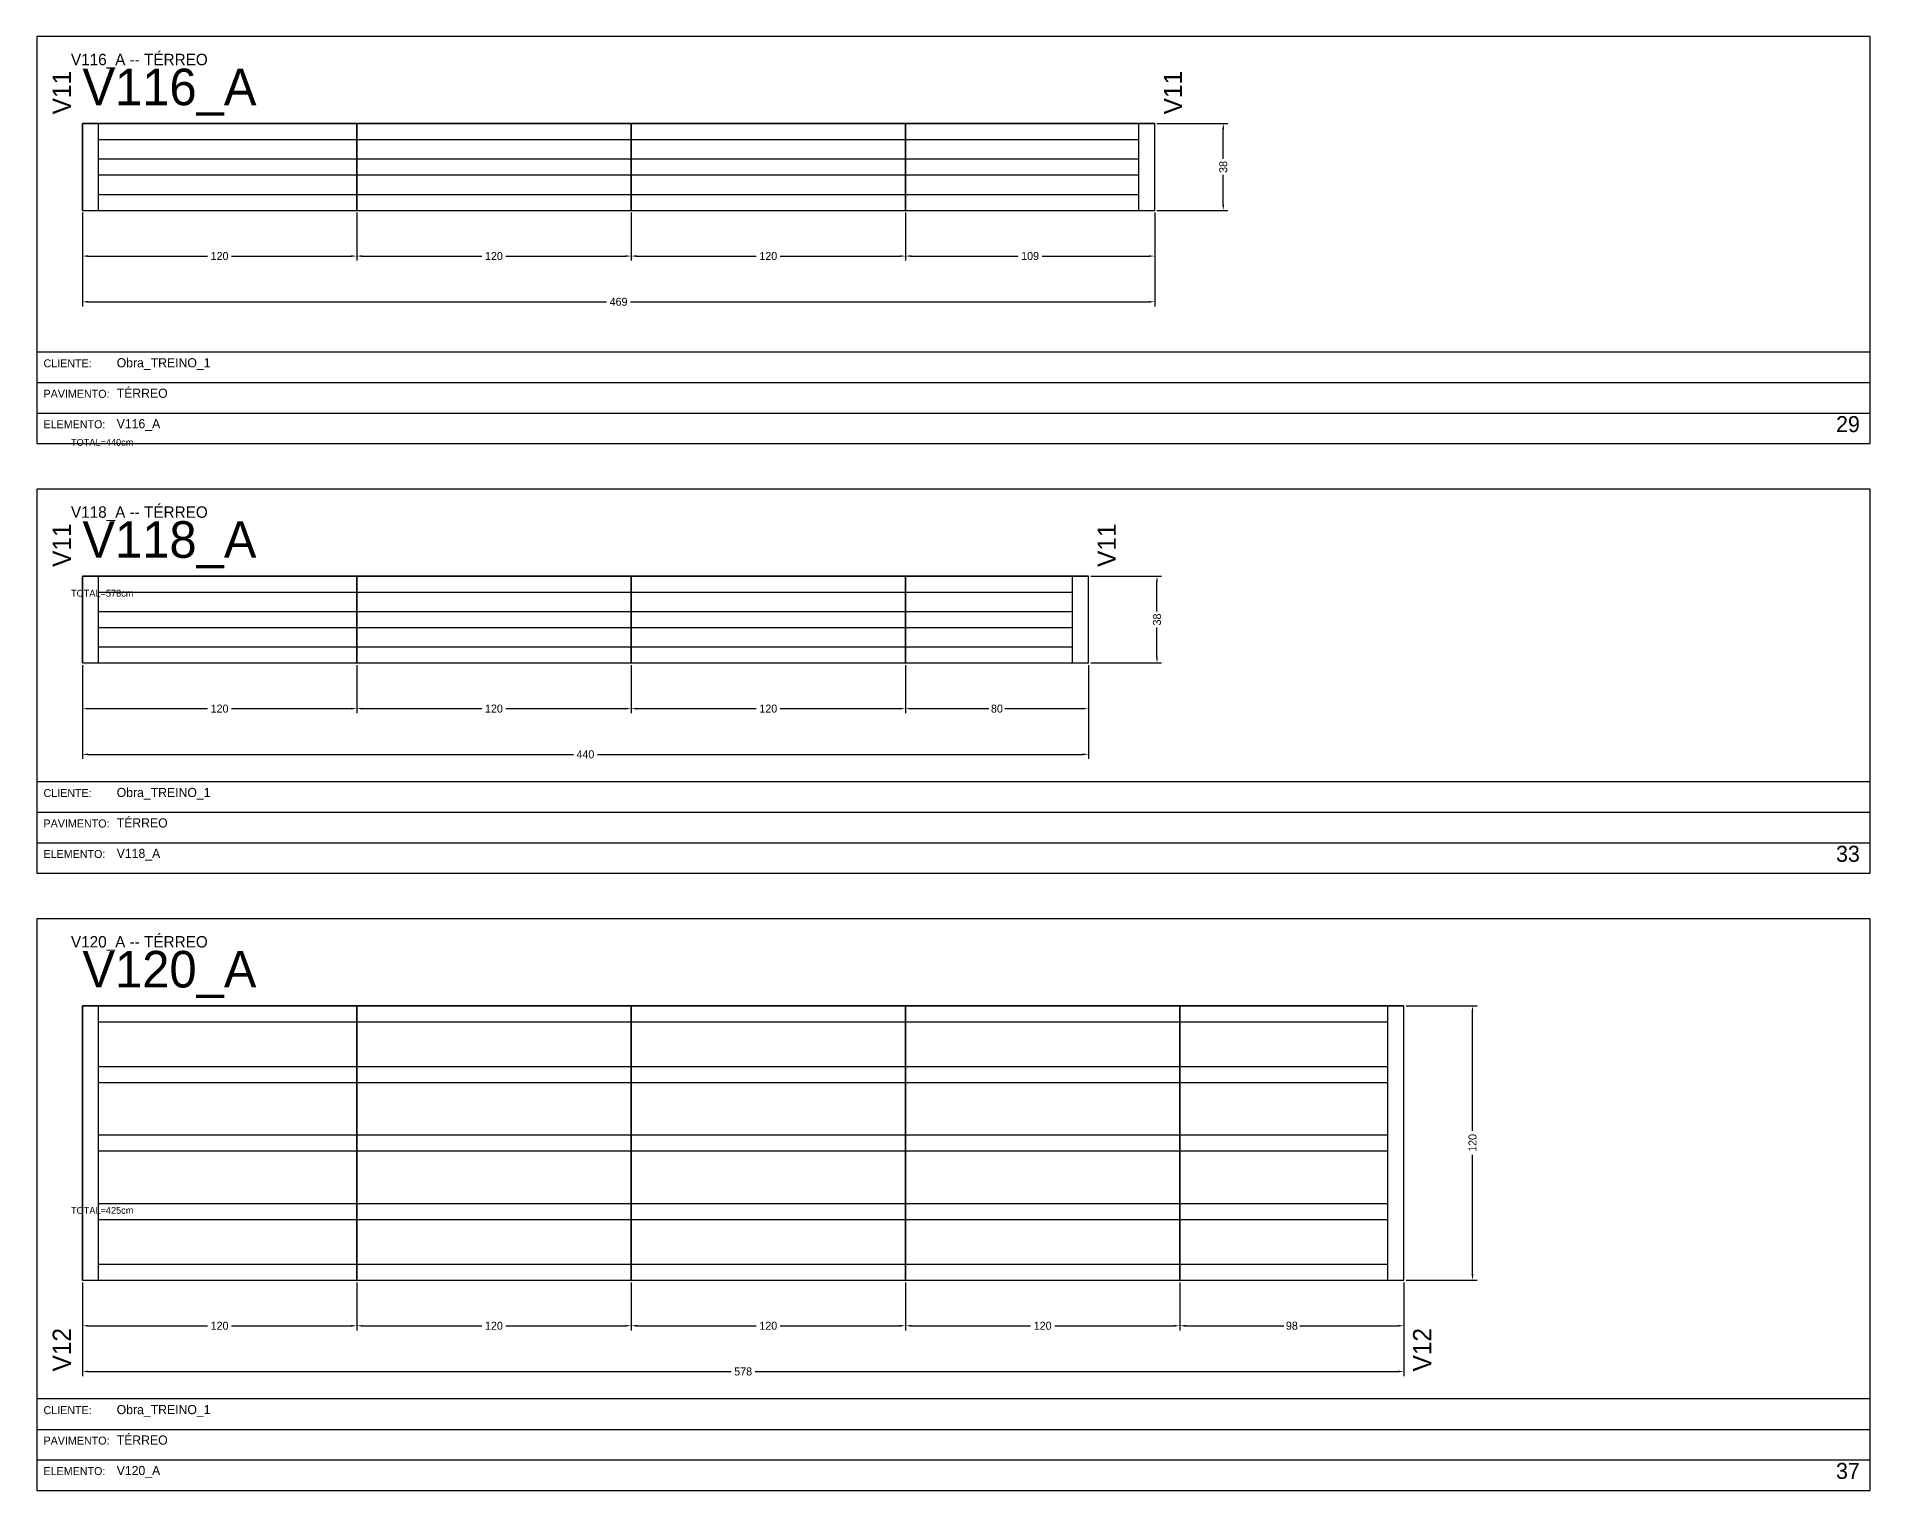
# Model space of a CAD drawing. Header units: metres. Extents: x 0 to 3268, y -4496 to 124.
# Drawn here: x 0 to 802, y -2882 to -2246 of the extents above; entities that cross this region are included whole.
import ezdxf

# ---------------------------------------------------------------- set-up
doc = ezdxf.new("R2010")
doc.units = ezdxf.units.M
for name, color, linetype in [('5', 5, 'Continuous'), ('BORDA_CELULA', 9, 'Continuous'), ('CARIMBO', 9, 'Continuous'), ('COTA', 241, 'Continuous'), ('NOMENCLATURA', 7, 'Continuous'), ('Painéis', 200, 'Continuous'), ('SARR_2.2x7', 40, 'Continuous')]:
    doc.layers.add(name, color=color, linetype=linetype)
doc.dimstyles.new('COTA', dxfattribs={"dimtxt": 3.5, "dimasz": 2.5, "dimexe": 2, "dimexo": 1, "dimgap": 0.9, "dimtad": 1, "dimdec": 0, "dimrnd": 1, "dimcen": 2.5, "dimclrd": 4, "dimclre": 4, "dimclrt": 4, "dimazin": 3, "dimtfac": 1, "dimtmove": 0, "dimatfit": 3})

# ---------------------------------------------------------------- blocks, each defined once
blk = doc.blocks.new('_CLOSEDFILLED')
at = {"color": 0, "linetype": 'BYBLOCK'}
blk.add_solid([(-1, 0.16), (0, 0), (-1, -0.16)], dxfattribs=at)
blk = doc.blocks.new('*D261')
at = {"color": 4}
for p, q in [((20, -2323), (20, -2344)), ((140, -2323), (140, -2344)), ((22.5, -2342), (74.75, -2342)), ((85.25, -2342), (137.5, -2342))]:
    blk.add_line(p, q, dxfattribs=at)
at = {"layer": 'Defpoints'}
for p in [(20, -2322), (140, -2322), (20, -2342)]:
    blk.add_point(p, dxfattribs=at)
at = {"layer": 'COTA', "color": 4, "xscale": 2.5, "yscale": 2.5, "rotation": 180}
blk.add_blockref('_CLOSEDFILLED', (20, -2342), dxfattribs=at)
at = {"layer": 'COTA', "color": 4, "xscale": 2.5, "yscale": 2.5}
blk.add_blockref('_CLOSEDFILLED', (140, -2342), dxfattribs=at)
at = {"layer": 'COTA', "color": 4, "insert": (80, -2342), "char_height": 3.5, "attachment_point": 5}
blk.add_mtext('120', dxfattribs=at)
blk = doc.blocks.new('*D262')
at = {"color": 4}
for p, q in [((140, -2323), (140, -2344)), ((260, -2323), (260, -2344)), ((142.5, -2342), (194.75, -2342)), ((205.25, -2342), (257.5, -2342))]:
    blk.add_line(p, q, dxfattribs=at)
at = {"layer": 'Defpoints'}
for p in [(140, -2322), (260, -2322), (140, -2342)]:
    blk.add_point(p, dxfattribs=at)
at = {"layer": 'COTA', "color": 4, "xscale": 2.5, "yscale": 2.5, "rotation": 180}
blk.add_blockref('_CLOSEDFILLED', (140, -2342), dxfattribs=at)
at = {"layer": 'COTA', "color": 4, "xscale": 2.5, "yscale": 2.5}
blk.add_blockref('_CLOSEDFILLED', (260, -2342), dxfattribs=at)
at = {"layer": 'COTA', "color": 4, "insert": (200, -2342), "char_height": 3.5, "attachment_point": 5}
blk.add_mtext('120', dxfattribs=at)
blk = doc.blocks.new('*D263')
at = {"color": 4}
for p, q in [((260, -2323), (260, -2344)), ((380, -2323), (380, -2344)), ((262.5, -2342), (314.75, -2342)), ((325.25, -2342), (377.5, -2342))]:
    blk.add_line(p, q, dxfattribs=at)
at = {"layer": 'Defpoints'}
for p in [(260, -2322), (380, -2322), (260, -2342)]:
    blk.add_point(p, dxfattribs=at)
at = {"layer": 'COTA', "color": 4, "xscale": 2.5, "yscale": 2.5, "rotation": 180}
blk.add_blockref('_CLOSEDFILLED', (260, -2342), dxfattribs=at)
at = {"layer": 'COTA', "color": 4, "xscale": 2.5, "yscale": 2.5}
blk.add_blockref('_CLOSEDFILLED', (380, -2342), dxfattribs=at)
at = {"layer": 'COTA', "color": 4, "insert": (320, -2342), "char_height": 3.5, "attachment_point": 5}
blk.add_mtext('120', dxfattribs=at)
blk = doc.blocks.new('*D264')
at = {"color": 4}
for p, q in [((380, -2323), (380, -2344)), ((489, -2323), (489, -2344)), ((382.5, -2342), (429.25, -2342)), ((439.75, -2342), (486.5, -2342))]:
    blk.add_line(p, q, dxfattribs=at)
at = {"layer": 'Defpoints'}
for p in [(380, -2322), (489, -2322), (380, -2342)]:
    blk.add_point(p, dxfattribs=at)
at = {"layer": 'COTA', "color": 4, "xscale": 2.5, "yscale": 2.5, "rotation": 180}
blk.add_blockref('_CLOSEDFILLED', (380, -2342), dxfattribs=at)
at = {"layer": 'COTA', "color": 4, "xscale": 2.5, "yscale": 2.5}
blk.add_blockref('_CLOSEDFILLED', (489, -2342), dxfattribs=at)
at = {"layer": 'COTA', "color": 4, "insert": (434.5, -2342), "char_height": 3.5, "attachment_point": 5}
blk.add_mtext('109', dxfattribs=at)
blk = doc.blocks.new('*D265')
at = {"color": 4}
for p, q in [((20, -2323), (20, -2364)), ((489, -2323), (489, -2364)), ((22.5, -2362), (249.25, -2362)), ((259.75, -2362), (486.5, -2362))]:
    blk.add_line(p, q, dxfattribs=at)
at = {"layer": 'Defpoints'}
for p in [(20, -2322), (489, -2322), (20, -2362)]:
    blk.add_point(p, dxfattribs=at)
at = {"layer": 'COTA', "color": 4, "xscale": 2.5, "yscale": 2.5, "rotation": 180}
blk.add_blockref('_CLOSEDFILLED', (20, -2362), dxfattribs=at)
at = {"layer": 'COTA', "color": 4, "xscale": 2.5, "yscale": 2.5}
blk.add_blockref('_CLOSEDFILLED', (489, -2362), dxfattribs=at)
at = {"layer": 'COTA', "color": 4, "insert": (254.5, -2362), "char_height": 3.5, "attachment_point": 5}
blk.add_mtext('469', dxfattribs=at)
blk = doc.blocks.new('*D266')
at = {"color": 4}
for p, q in [((490, -2284), (521, -2284)), ((519, -2299.5), (519, -2286.5)), ((519, -2319.5), (519, -2306.5)), ((490, -2322), (521, -2322))]:
    blk.add_line(p, q, dxfattribs=at)
at = {"layer": 'Defpoints'}
for p in [(489, -2284), (489, -2322), (519, -2322)]:
    blk.add_point(p, dxfattribs=at)
at = {"layer": 'COTA', "color": 4, "xscale": 2.5, "yscale": 2.5}
for p, rotation in [((519, -2284), 90), ((519, -2322), 270)]:
    blk.add_blockref('_CLOSEDFILLED', p, dxfattribs=dict(at, rotation=rotation))
at = {"layer": 'COTA', "color": 4, "insert": (519, -2303), "char_height": 3.5, "attachment_point": 5, "rotation": 90}
blk.add_mtext('38', dxfattribs=at)
blk = doc.blocks.new('*D267')
at = {"color": 4}
for p, q in [((490, -2284), (521, -2284)), ((519, -2299.5), (519, -2286.5)), ((519, -2319.5), (519, -2306.5)), ((490, -2322), (521, -2322))]:
    blk.add_line(p, q, dxfattribs=at)
at = {"layer": 'Defpoints'}
for p in [(489, -2284), (489, -2322), (519, -2322)]:
    blk.add_point(p, dxfattribs=at)
at = {"layer": 'COTA', "color": 4, "xscale": 2.5, "yscale": 2.5}
for p, rotation in [((519, -2284), 90), ((519, -2322), 270)]:
    blk.add_blockref('_CLOSEDFILLED', p, dxfattribs=dict(at, rotation=rotation))
at = {"layer": 'COTA', "color": 4, "insert": (519, -2303), "char_height": 3.5, "attachment_point": 5, "rotation": 90}
blk.add_mtext('38', dxfattribs=at)
blk = doc.blocks.new('*D268')
at = {"color": 4}
for p, q in [((490, -2284), (521, -2284)), ((519, -2299.5), (519, -2286.5)), ((519, -2319.5), (519, -2306.5)), ((490, -2322), (521, -2322))]:
    blk.add_line(p, q, dxfattribs=at)
at = {"layer": 'Defpoints'}
for p in [(489, -2284), (489, -2322), (519, -2322)]:
    blk.add_point(p, dxfattribs=at)
at = {"layer": 'COTA', "color": 4, "xscale": 2.5, "yscale": 2.5}
for p, rotation in [((519, -2284), 90), ((519, -2322), 270)]:
    blk.add_blockref('_CLOSEDFILLED', p, dxfattribs=dict(at, rotation=rotation))
at = {"layer": 'COTA', "color": 4, "insert": (519, -2303), "char_height": 3.5, "attachment_point": 5, "rotation": 90}
blk.add_mtext('38', dxfattribs=at)
blk = doc.blocks.new('*D269')
at = {"color": 4}
for p, q in [((490, -2284), (521, -2284)), ((519, -2299.5), (519, -2286.5)), ((519, -2319.5), (519, -2306.5)), ((490, -2322), (521, -2322))]:
    blk.add_line(p, q, dxfattribs=at)
at = {"layer": 'Defpoints'}
for p in [(489, -2284), (489, -2322), (519, -2322)]:
    blk.add_point(p, dxfattribs=at)
at = {"layer": 'COTA', "color": 4, "xscale": 2.5, "yscale": 2.5}
for p, rotation in [((519, -2284), 90), ((519, -2322), 270)]:
    blk.add_blockref('_CLOSEDFILLED', p, dxfattribs=dict(at, rotation=rotation))
at = {"layer": 'COTA', "color": 4, "insert": (519, -2303), "char_height": 3.5, "attachment_point": 5, "rotation": 90}
blk.add_mtext('38', dxfattribs=at)
blk = doc.blocks.new('*D297')
at = {"color": 4}
for p, q in [((20, -2521), (20, -2542)), ((140, -2521), (140, -2542)), ((22.5, -2540), (74.75, -2540)), ((85.25, -2540), (137.5, -2540))]:
    blk.add_line(p, q, dxfattribs=at)
at = {"layer": 'Defpoints'}
for p in [(20, -2520), (140, -2520), (20, -2540)]:
    blk.add_point(p, dxfattribs=at)
at = {"layer": 'COTA', "color": 4, "xscale": 2.5, "yscale": 2.5, "rotation": 180}
blk.add_blockref('_CLOSEDFILLED', (20, -2540), dxfattribs=at)
at = {"layer": 'COTA', "color": 4, "xscale": 2.5, "yscale": 2.5}
blk.add_blockref('_CLOSEDFILLED', (140, -2540), dxfattribs=at)
at = {"layer": 'COTA', "color": 4, "insert": (80, -2540), "char_height": 3.5, "attachment_point": 5}
blk.add_mtext('120', dxfattribs=at)
blk = doc.blocks.new('*D298')
at = {"color": 4}
for p, q in [((140, -2521), (140, -2542)), ((260, -2521), (260, -2542)), ((142.5, -2540), (194.75, -2540)), ((205.25, -2540), (257.5, -2540))]:
    blk.add_line(p, q, dxfattribs=at)
at = {"layer": 'Defpoints'}
for p in [(140, -2520), (260, -2520), (140, -2540)]:
    blk.add_point(p, dxfattribs=at)
at = {"layer": 'COTA', "color": 4, "xscale": 2.5, "yscale": 2.5, "rotation": 180}
blk.add_blockref('_CLOSEDFILLED', (140, -2540), dxfattribs=at)
at = {"layer": 'COTA', "color": 4, "xscale": 2.5, "yscale": 2.5}
blk.add_blockref('_CLOSEDFILLED', (260, -2540), dxfattribs=at)
at = {"layer": 'COTA', "color": 4, "insert": (200, -2540), "char_height": 3.5, "attachment_point": 5}
blk.add_mtext('120', dxfattribs=at)
blk = doc.blocks.new('*D299')
at = {"color": 4}
for p, q in [((260, -2521), (260, -2542)), ((380, -2521), (380, -2542)), ((262.5, -2540), (314.75, -2540)), ((325.25, -2540), (377.5, -2540))]:
    blk.add_line(p, q, dxfattribs=at)
at = {"layer": 'Defpoints'}
for p in [(260, -2520), (380, -2520), (260, -2540)]:
    blk.add_point(p, dxfattribs=at)
at = {"layer": 'COTA', "color": 4, "xscale": 2.5, "yscale": 2.5, "rotation": 180}
blk.add_blockref('_CLOSEDFILLED', (260, -2540), dxfattribs=at)
at = {"layer": 'COTA', "color": 4, "xscale": 2.5, "yscale": 2.5}
blk.add_blockref('_CLOSEDFILLED', (380, -2540), dxfattribs=at)
at = {"layer": 'COTA', "color": 4, "insert": (320, -2540), "char_height": 3.5, "attachment_point": 5}
blk.add_mtext('120', dxfattribs=at)
blk = doc.blocks.new('*D300')
at = {"color": 4}
for p, q in [((380, -2521), (380, -2542)), ((460, -2521), (460, -2542)), ((382.5, -2540), (416.5, -2540)), ((423.5, -2540), (457.5, -2540))]:
    blk.add_line(p, q, dxfattribs=at)
at = {"layer": 'Defpoints'}
for p in [(380, -2520), (460, -2520), (380, -2540)]:
    blk.add_point(p, dxfattribs=at)
at = {"layer": 'COTA', "color": 4, "xscale": 2.5, "yscale": 2.5, "rotation": 180}
blk.add_blockref('_CLOSEDFILLED', (380, -2540), dxfattribs=at)
at = {"layer": 'COTA', "color": 4, "xscale": 2.5, "yscale": 2.5}
blk.add_blockref('_CLOSEDFILLED', (460, -2540), dxfattribs=at)
at = {"layer": 'COTA', "color": 4, "insert": (420, -2540), "char_height": 3.5, "attachment_point": 5}
blk.add_mtext('80', dxfattribs=at)
blk = doc.blocks.new('*D301')
at = {"color": 4}
for p, q in [((20, -2521), (20, -2562)), ((460, -2521), (460, -2562)), ((22.5, -2560), (234.75, -2560)), ((245.25, -2560), (457.5, -2560))]:
    blk.add_line(p, q, dxfattribs=at)
at = {"layer": 'Defpoints'}
for p in [(20, -2520), (460, -2520), (20, -2560)]:
    blk.add_point(p, dxfattribs=at)
at = {"layer": 'COTA', "color": 4, "xscale": 2.5, "yscale": 2.5, "rotation": 180}
blk.add_blockref('_CLOSEDFILLED', (20, -2560), dxfattribs=at)
at = {"layer": 'COTA', "color": 4, "xscale": 2.5, "yscale": 2.5}
blk.add_blockref('_CLOSEDFILLED', (460, -2560), dxfattribs=at)
at = {"layer": 'COTA', "color": 4, "insert": (240, -2560), "char_height": 3.5, "attachment_point": 5}
blk.add_mtext('440', dxfattribs=at)
blk = doc.blocks.new('*D302')
at = {"color": 4}
for p, q in [((461, -2482), (492, -2482)), ((490, -2497.5), (490, -2484.5)), ((490, -2517.5), (490, -2504.5)), ((461, -2520), (492, -2520))]:
    blk.add_line(p, q, dxfattribs=at)
at = {"layer": 'Defpoints'}
for p in [(460, -2482), (460, -2520), (490, -2520)]:
    blk.add_point(p, dxfattribs=at)
at = {"layer": 'COTA', "color": 4, "xscale": 2.5, "yscale": 2.5}
for p, rotation in [((490, -2482), 90), ((490, -2520), 270)]:
    blk.add_blockref('_CLOSEDFILLED', p, dxfattribs=dict(at, rotation=rotation))
at = {"layer": 'COTA', "color": 4, "insert": (490, -2501), "char_height": 3.5, "attachment_point": 5, "rotation": 90}
blk.add_mtext('38', dxfattribs=at)
blk = doc.blocks.new('*D303')
at = {"color": 4}
for p, q in [((461, -2482), (492, -2482)), ((490, -2497.5), (490, -2484.5)), ((490, -2517.5), (490, -2504.5)), ((461, -2520), (492, -2520))]:
    blk.add_line(p, q, dxfattribs=at)
at = {"layer": 'Defpoints'}
for p in [(460, -2482), (460, -2520), (490, -2520)]:
    blk.add_point(p, dxfattribs=at)
at = {"layer": 'COTA', "color": 4, "xscale": 2.5, "yscale": 2.5}
for p, rotation in [((490, -2482), 90), ((490, -2520), 270)]:
    blk.add_blockref('_CLOSEDFILLED', p, dxfattribs=dict(at, rotation=rotation))
at = {"layer": 'COTA', "color": 4, "insert": (490, -2501), "char_height": 3.5, "attachment_point": 5, "rotation": 90}
blk.add_mtext('38', dxfattribs=at)
blk = doc.blocks.new('*D304')
at = {"color": 4}
for p, q in [((461, -2482), (492, -2482)), ((490, -2497.5), (490, -2484.5)), ((490, -2517.5), (490, -2504.5)), ((461, -2520), (492, -2520))]:
    blk.add_line(p, q, dxfattribs=at)
at = {"layer": 'Defpoints'}
for p in [(460, -2482), (460, -2520), (490, -2520)]:
    blk.add_point(p, dxfattribs=at)
at = {"layer": 'COTA', "color": 4, "xscale": 2.5, "yscale": 2.5}
for p, rotation in [((490, -2482), 90), ((490, -2520), 270)]:
    blk.add_blockref('_CLOSEDFILLED', p, dxfattribs=dict(at, rotation=rotation))
at = {"layer": 'COTA', "color": 4, "insert": (490, -2501), "char_height": 3.5, "attachment_point": 5, "rotation": 90}
blk.add_mtext('38', dxfattribs=at)
blk = doc.blocks.new('*D305')
at = {"color": 4}
for p, q in [((461, -2482), (492, -2482)), ((490, -2497.5), (490, -2484.5)), ((490, -2517.5), (490, -2504.5)), ((461, -2520), (492, -2520))]:
    blk.add_line(p, q, dxfattribs=at)
at = {"layer": 'Defpoints'}
for p in [(460, -2482), (460, -2520), (490, -2520)]:
    blk.add_point(p, dxfattribs=at)
at = {"layer": 'COTA', "color": 4, "xscale": 2.5, "yscale": 2.5}
for p, rotation in [((490, -2482), 90), ((490, -2520), 270)]:
    blk.add_blockref('_CLOSEDFILLED', p, dxfattribs=dict(at, rotation=rotation))
at = {"layer": 'COTA', "color": 4, "insert": (490, -2501), "char_height": 3.5, "attachment_point": 5, "rotation": 90}
blk.add_mtext('38', dxfattribs=at)
blk = doc.blocks.new('*D333')
at = {"color": 4}
for p, q in [((20, -2791), (20, -2812)), ((140, -2791), (140, -2812)), ((22.5, -2810), (74.75, -2810)), ((85.25, -2810), (137.5, -2810))]:
    blk.add_line(p, q, dxfattribs=at)
at = {"layer": 'Defpoints'}
for p in [(20, -2790), (140, -2790), (20, -2810)]:
    blk.add_point(p, dxfattribs=at)
at = {"layer": 'COTA', "color": 4, "xscale": 2.5, "yscale": 2.5, "rotation": 180}
blk.add_blockref('_CLOSEDFILLED', (20, -2810), dxfattribs=at)
at = {"layer": 'COTA', "color": 4, "xscale": 2.5, "yscale": 2.5}
blk.add_blockref('_CLOSEDFILLED', (140, -2810), dxfattribs=at)
at = {"layer": 'COTA', "color": 4, "insert": (80, -2810), "char_height": 3.5, "attachment_point": 5}
blk.add_mtext('120', dxfattribs=at)
blk = doc.blocks.new('*D334')
at = {"color": 4}
for p, q in [((140, -2791), (140, -2812)), ((260, -2791), (260, -2812)), ((142.5, -2810), (194.75, -2810)), ((205.25, -2810), (257.5, -2810))]:
    blk.add_line(p, q, dxfattribs=at)
at = {"layer": 'Defpoints'}
for p in [(140, -2790), (260, -2790), (140, -2810)]:
    blk.add_point(p, dxfattribs=at)
at = {"layer": 'COTA', "color": 4, "xscale": 2.5, "yscale": 2.5, "rotation": 180}
blk.add_blockref('_CLOSEDFILLED', (140, -2810), dxfattribs=at)
at = {"layer": 'COTA', "color": 4, "xscale": 2.5, "yscale": 2.5}
blk.add_blockref('_CLOSEDFILLED', (260, -2810), dxfattribs=at)
at = {"layer": 'COTA', "color": 4, "insert": (200, -2810), "char_height": 3.5, "attachment_point": 5}
blk.add_mtext('120', dxfattribs=at)
blk = doc.blocks.new('*D335')
at = {"color": 4}
for p, q in [((260, -2791), (260, -2812)), ((380, -2791), (380, -2812)), ((262.5, -2810), (314.75, -2810)), ((325.25, -2810), (377.5, -2810))]:
    blk.add_line(p, q, dxfattribs=at)
at = {"layer": 'Defpoints'}
for p in [(260, -2790), (380, -2790), (260, -2810)]:
    blk.add_point(p, dxfattribs=at)
at = {"layer": 'COTA', "color": 4, "xscale": 2.5, "yscale": 2.5, "rotation": 180}
blk.add_blockref('_CLOSEDFILLED', (260, -2810), dxfattribs=at)
at = {"layer": 'COTA', "color": 4, "xscale": 2.5, "yscale": 2.5}
blk.add_blockref('_CLOSEDFILLED', (380, -2810), dxfattribs=at)
at = {"layer": 'COTA', "color": 4, "insert": (320, -2810), "char_height": 3.5, "attachment_point": 5}
blk.add_mtext('120', dxfattribs=at)
blk = doc.blocks.new('*D336')
at = {"color": 4}
for p, q in [((380, -2791), (380, -2812)), ((500, -2791), (500, -2812)), ((382.5, -2810), (434.75, -2810)), ((445.25, -2810), (497.5, -2810))]:
    blk.add_line(p, q, dxfattribs=at)
at = {"layer": 'Defpoints'}
for p in [(380, -2790), (500, -2790), (380, -2810)]:
    blk.add_point(p, dxfattribs=at)
at = {"layer": 'COTA', "color": 4, "xscale": 2.5, "yscale": 2.5, "rotation": 180}
blk.add_blockref('_CLOSEDFILLED', (380, -2810), dxfattribs=at)
at = {"layer": 'COTA', "color": 4, "xscale": 2.5, "yscale": 2.5}
blk.add_blockref('_CLOSEDFILLED', (500, -2810), dxfattribs=at)
at = {"layer": 'COTA', "color": 4, "insert": (440, -2810), "char_height": 3.5, "attachment_point": 5}
blk.add_mtext('120', dxfattribs=at)
blk = doc.blocks.new('*D337')
at = {"color": 4}
for p, q in [((500, -2791), (500, -2812)), ((598, -2791), (598, -2812)), ((502.5, -2810), (545.5, -2810)), ((552.5, -2810), (595.5, -2810))]:
    blk.add_line(p, q, dxfattribs=at)
at = {"layer": 'Defpoints'}
for p in [(500, -2790), (598, -2790), (500, -2810)]:
    blk.add_point(p, dxfattribs=at)
at = {"layer": 'COTA', "color": 4, "xscale": 2.5, "yscale": 2.5, "rotation": 180}
blk.add_blockref('_CLOSEDFILLED', (500, -2810), dxfattribs=at)
at = {"layer": 'COTA', "color": 4, "xscale": 2.5, "yscale": 2.5}
blk.add_blockref('_CLOSEDFILLED', (598, -2810), dxfattribs=at)
at = {"layer": 'COTA', "color": 4, "insert": (549, -2810), "char_height": 3.5, "attachment_point": 5}
blk.add_mtext('98', dxfattribs=at)
blk = doc.blocks.new('*D338')
at = {"color": 4}
for p, q in [((20, -2791), (20, -2832)), ((598, -2791), (598, -2832)), ((22.5, -2830), (303.75, -2830)), ((314.25, -2830), (595.5, -2830))]:
    blk.add_line(p, q, dxfattribs=at)
at = {"layer": 'Defpoints'}
for p in [(20, -2790), (598, -2790), (20, -2830)]:
    blk.add_point(p, dxfattribs=at)
at = {"layer": 'COTA', "color": 4, "xscale": 2.5, "yscale": 2.5, "rotation": 180}
blk.add_blockref('_CLOSEDFILLED', (20, -2830), dxfattribs=at)
at = {"layer": 'COTA', "color": 4, "xscale": 2.5, "yscale": 2.5}
blk.add_blockref('_CLOSEDFILLED', (598, -2830), dxfattribs=at)
at = {"layer": 'COTA', "color": 4, "insert": (309, -2830), "char_height": 3.5, "attachment_point": 5}
blk.add_mtext('578', dxfattribs=at)
blk = doc.blocks.new('*D339')
at = {"color": 4}
for p, q in [((599, -2670), (630, -2670)), ((628, -2724.75), (628, -2672.5)), ((628, -2787.5), (628, -2735.25)), ((599, -2790), (630, -2790))]:
    blk.add_line(p, q, dxfattribs=at)
at = {"layer": 'Defpoints'}
for p in [(598, -2670), (598, -2790), (628, -2790)]:
    blk.add_point(p, dxfattribs=at)
at = {"layer": 'COTA', "color": 4, "xscale": 2.5, "yscale": 2.5}
for p, rotation in [((628, -2670), 90), ((628, -2790), 270)]:
    blk.add_blockref('_CLOSEDFILLED', p, dxfattribs=dict(at, rotation=rotation))
at = {"layer": 'COTA', "color": 4, "insert": (628, -2730), "char_height": 3.5, "attachment_point": 5, "rotation": 90}
blk.add_mtext('120', dxfattribs=at)
blk = doc.blocks.new('*D340')
at = {"color": 4}
for p, q in [((599, -2670), (630, -2670)), ((628, -2724.75), (628, -2672.5)), ((628, -2787.5), (628, -2735.25)), ((599, -2790), (630, -2790))]:
    blk.add_line(p, q, dxfattribs=at)
at = {"layer": 'Defpoints'}
for p in [(598, -2670), (598, -2790), (628, -2790)]:
    blk.add_point(p, dxfattribs=at)
at = {"layer": 'COTA', "color": 4, "xscale": 2.5, "yscale": 2.5}
for p, rotation in [((628, -2670), 90), ((628, -2790), 270)]:
    blk.add_blockref('_CLOSEDFILLED', p, dxfattribs=dict(at, rotation=rotation))
at = {"layer": 'COTA', "color": 4, "insert": (628, -2730), "char_height": 3.5, "attachment_point": 5, "rotation": 90}
blk.add_mtext('120', dxfattribs=at)
blk = doc.blocks.new('*D341')
at = {"color": 4}
for p, q in [((599, -2670), (630, -2670)), ((628, -2724.75), (628, -2672.5)), ((628, -2787.5), (628, -2735.25)), ((599, -2790), (630, -2790))]:
    blk.add_line(p, q, dxfattribs=at)
at = {"layer": 'Defpoints'}
for p in [(598, -2670), (598, -2790), (628, -2790)]:
    blk.add_point(p, dxfattribs=at)
at = {"layer": 'COTA', "color": 4, "xscale": 2.5, "yscale": 2.5}
for p, rotation in [((628, -2670), 90), ((628, -2790), 270)]:
    blk.add_blockref('_CLOSEDFILLED', p, dxfattribs=dict(at, rotation=rotation))
at = {"layer": 'COTA', "color": 4, "insert": (628, -2730), "char_height": 3.5, "attachment_point": 5, "rotation": 90}
blk.add_mtext('120', dxfattribs=at)
blk = doc.blocks.new('*D342')
at = {"color": 4}
for p, q in [((599, -2670), (630, -2670)), ((628, -2724.75), (628, -2672.5)), ((628, -2787.5), (628, -2735.25)), ((599, -2790), (630, -2790))]:
    blk.add_line(p, q, dxfattribs=at)
at = {"layer": 'Defpoints'}
for p in [(598, -2670), (598, -2790), (628, -2790)]:
    blk.add_point(p, dxfattribs=at)
at = {"layer": 'COTA', "color": 4, "xscale": 2.5, "yscale": 2.5}
for p, rotation in [((628, -2670), 90), ((628, -2790), 270)]:
    blk.add_blockref('_CLOSEDFILLED', p, dxfattribs=dict(at, rotation=rotation))
at = {"layer": 'COTA', "color": 4, "insert": (628, -2730), "char_height": 3.5, "attachment_point": 5, "rotation": 90}
blk.add_mtext('120', dxfattribs=at)
blk = doc.blocks.new('*D343')
at = {"color": 4}
for p, q in [((599, -2670), (630, -2670)), ((628, -2724.75), (628, -2672.5)), ((628, -2787.5), (628, -2735.25)), ((599, -2790), (630, -2790))]:
    blk.add_line(p, q, dxfattribs=at)
at = {"layer": 'Defpoints'}
for p in [(598, -2670), (598, -2790), (628, -2790)]:
    blk.add_point(p, dxfattribs=at)
at = {"layer": 'COTA', "color": 4, "xscale": 2.5, "yscale": 2.5}
for p, rotation in [((628, -2670), 90), ((628, -2790), 270)]:
    blk.add_blockref('_CLOSEDFILLED', p, dxfattribs=dict(at, rotation=rotation))
at = {"layer": 'COTA', "color": 4, "insert": (628, -2730), "char_height": 3.5, "attachment_point": 5, "rotation": 90}
blk.add_mtext('120', dxfattribs=at)

msp = doc.modelspace()

# ---------------------------------------------------------------- linework, layer by layer
at = {"layer": 'BORDA_CELULA'}
for points in [[(0, -2424), (802, -2424), (802, -2246), (0, -2246)], [(0, -2424), (802, -2424), (802, -2384), (0, -2384)], [(0, -2612), (802, -2612), (802, -2444), (0, -2444)], [(0, -2612), (802, -2612), (802, -2572), (0, -2572)], [(0, -2882), (802, -2882), (802, -2632), (0, -2632)], [(0, -2882), (802, -2882), (802, -2842), (0, -2842)]]:
    msp.add_lwpolyline(points, close=True, dxfattribs=at)
at = {"layer": 'CARIMBO'}
for p, q in [((0, -2397.33), (802, -2397.33)), ((0, -2410.67), (802, -2410.67)), ((0, -2424), (802, -2424)), ((0, -2585.33), (802, -2585.33)), ((0, -2598.67), (802, -2598.67)), ((0, -2612), (802, -2612)), ((0, -2855.33), (802, -2855.33)), ((0, -2868.67), (802, -2868.67)), ((0, -2882), (802, -2882))]:
    msp.add_line(p, q, dxfattribs=at)
at = {"layer": 'Painéis'}
for points in [[(20, -2322), (20, -2284)], [(20, -2284), (140, -2284)], [(20, -2322), (140, -2322), (140, -2284), (20, -2284), (20, -2322)], [(140, -2322), (140, -2284)], [(140, -2284), (260, -2284)], [(140, -2322), (260, -2322), (260, -2284), (140, -2284), (140, -2322)], [(260, -2322), (260, -2284)], [(260, -2284), (380, -2284)], [(260, -2322), (380, -2322), (380, -2284), (260, -2284), (260, -2322)], [(380, -2322), (380, -2284)], [(380, -2284), (489, -2284)], [(380, -2322), (489, -2322), (489, -2284), (380, -2284), (380, -2322)], [(489, -2322), (489, -2284)], [(20, -2322), (140, -2322)], [(140, -2322), (260, -2322)], [(260, -2322), (380, -2322)], [(380, -2322), (489, -2322)], [(20, -2520), (20, -2482)], [(20, -2482), (140, -2482)], [(20, -2520), (140, -2520), (140, -2482), (20, -2482), (20, -2520)], [(140, -2520), (140, -2482)], [(140, -2482), (260, -2482)], [(140, -2520), (260, -2520), (260, -2482), (140, -2482), (140, -2520)], [(260, -2520), (260, -2482)], [(260, -2482), (380, -2482)], [(260, -2520), (380, -2520), (380, -2482), (260, -2482), (260, -2520)], [(380, -2520), (380, -2482)], [(380, -2482), (460, -2482)], [(380, -2520), (460, -2520), (460, -2482), (380, -2482), (380, -2520)], [(460, -2520), (460, -2482)], [(20, -2520), (140, -2520)], [(140, -2520), (260, -2520)], [(260, -2520), (380, -2520)], [(380, -2520), (460, -2520)], [(20, -2790), (20, -2670)], [(20, -2670), (140, -2670)], [(20, -2790), (140, -2790), (140, -2670), (20, -2670), (20, -2790)], [(140, -2790), (140, -2670)], [(140, -2670), (260, -2670)], [(140, -2790), (260, -2790), (260, -2670), (140, -2670), (140, -2790)], [(260, -2790), (260, -2670)], [(260, -2670), (380, -2670)], [(260, -2790), (380, -2790), (380, -2670), (260, -2670), (260, -2790)], [(380, -2790), (380, -2670)], [(380, -2670), (500, -2670)], [(380, -2790), (500, -2790), (500, -2670), (380, -2670), (380, -2790)], [(500, -2790), (500, -2670)], [(500, -2670), (598, -2670)], [(500, -2790), (598, -2790), (598, -2670), (500, -2670), (500, -2790)], [(598, -2790), (598, -2670)], [(20, -2790), (140, -2790)], [(140, -2790), (260, -2790)], [(260, -2790), (380, -2790)], [(380, -2790), (500, -2790)], [(500, -2790), (598, -2790)]]:
    msp.add_lwpolyline(points, dxfattribs=at)
at = {"layer": 'SARR_2.2x7'}
for points in [[(27, -2322), (27, -2284)], [(482, -2322), (482, -2284)], [(27, -2291), (140, -2291)], [(140, -2291), (260, -2291)], [(260, -2291), (380, -2291)], [(380, -2291), (482, -2291)], [(27, -2299.5), (140, -2299.5)], [(140, -2299.5), (260, -2299.5)], [(260, -2299.5), (380, -2299.5)], [(380, -2299.5), (482, -2299.5)], [(27, -2306.5), (140, -2306.5)], [(140, -2306.5), (260, -2306.5)], [(260, -2306.5), (380, -2306.5)], [(380, -2306.5), (482, -2306.5)], [(27, -2315), (140, -2315)], [(140, -2315), (260, -2315)], [(260, -2315), (380, -2315)], [(380, -2315), (482, -2315)], [(27, -2520), (27, -2482)], [(453, -2520), (453, -2482)], [(27, -2489), (140, -2489)], [(140, -2489), (260, -2489)], [(260, -2489), (380, -2489)], [(380, -2489), (453, -2489)], [(27, -2497.5), (140, -2497.5)], [(140, -2497.5), (260, -2497.5)], [(260, -2497.5), (380, -2497.5)], [(380, -2497.5), (453, -2497.5)], [(27, -2504.5), (140, -2504.5)], [(140, -2504.5), (260, -2504.5)], [(260, -2504.5), (380, -2504.5)], [(380, -2504.5), (453, -2504.5)], [(27, -2513), (140, -2513)], [(140, -2513), (260, -2513)], [(260, -2513), (380, -2513)], [(380, -2513), (453, -2513)], [(27, -2790), (27, -2670)], [(591, -2790), (591, -2670)], [(27, -2677), (140, -2677)], [(140, -2677), (260, -2677)], [(260, -2677), (380, -2677)], [(380, -2677), (500, -2677)], [(500, -2677), (591, -2677)], [(27, -2696.5), (140, -2696.5)], [(140, -2696.5), (260, -2696.5)], [(260, -2696.5), (380, -2696.5)], [(380, -2696.5), (500, -2696.5)], [(500, -2696.5), (591, -2696.5)], [(27, -2703.5), (140, -2703.5)], [(140, -2703.5), (260, -2703.5)], [(260, -2703.5), (380, -2703.5)], [(380, -2703.5), (500, -2703.5)], [(500, -2703.5), (591, -2703.5)], [(27, -2726.5), (140, -2726.5)], [(140, -2726.5), (260, -2726.5)], [(260, -2726.5), (380, -2726.5)], [(380, -2726.5), (500, -2726.5)], [(500, -2726.5), (591, -2726.5)], [(27, -2733.5), (140, -2733.5)], [(140, -2733.5), (260, -2733.5)], [(260, -2733.5), (380, -2733.5)], [(380, -2733.5), (500, -2733.5)], [(500, -2733.5), (591, -2733.5)], [(27, -2756.5), (140, -2756.5)], [(140, -2756.5), (260, -2756.5)], [(260, -2756.5), (380, -2756.5)], [(380, -2756.5), (500, -2756.5)], [(500, -2756.5), (591, -2756.5)], [(27, -2763.5), (140, -2763.5)], [(140, -2763.5), (260, -2763.5)], [(260, -2763.5), (380, -2763.5)], [(380, -2763.5), (500, -2763.5)], [(500, -2763.5), (591, -2763.5)], [(27, -2783), (140, -2783)], [(140, -2783), (260, -2783)], [(260, -2783), (380, -2783)], [(380, -2783), (500, -2783)], [(500, -2783), (591, -2783)]]:
    msp.add_lwpolyline(points, dxfattribs=at)

# ---------------------------------------------------------------- texts
at = {"layer": '5'}
for s, p in [('V11', (15, -2280)), ('V11', (501, -2280)), ('V11', (15, -2478)), ('V11', (472, -2478)), ('V12', (15, -2830)), ('V12', (610, -2830))]:
    msp.add_text(s, height=8, rotation=90, dxfattribs=at).set_placement(p)
at = {"layer": 'CARIMBO', "color": 9}
for s, p in [('CLIENTE:', (3, -2390.67)), ('PAVIMENTO:', (3, -2404)), ('ELEMENTO:', (3, -2417.33)), ('CLIENTE:', (3, -2578.67)), ('PAVIMENTO:', (3, -2592)), ('ELEMENTO:', (3, -2605.33)), ('CLIENTE:', (3, -2848.67)), ('PAVIMENTO:', (3, -2862)), ('ELEMENTO:', (3, -2875.33))]:
    msp.add_text(s, height=3.5, dxfattribs=at).set_placement(p)
at = {"layer": 'CARIMBO', "color": 2}
for s, p in [('Obra_TREINO_1', (35, -2390.67)), ('TÉRREO', (35, -2404)), ('V116_A', (35, -2417.33)), ('Obra_TREINO_1', (35, -2578.67)), ('TÉRREO', (35, -2592)), ('V118_A', (35, -2605.33)), ('Obra_TREINO_1', (35, -2848.67)), ('TÉRREO', (35, -2862)), ('V120_A', (35, -2875.33))]:
    msp.add_text(s, height=4, dxfattribs=at).set_placement(p)
at = {"layer": 'CARIMBO', "color": 3}
for s, p in [('29', (787, -2419)), ('33', (787, -2607)), ('37', (787, -2877))]:
    msp.add_text(s, height=7, dxfattribs=at).set_placement(p)
at = {"layer": 'COTA'}
for s, p in [('TOTAL=440cm', (15, -2425)), ('TOTAL=578cm', (15, -2491)), ('TOTAL=425cm', (15, -2761))]:
    msp.add_text(s, height=3, dxfattribs=at).set_placement(p)
at = {"layer": 'NOMENCLATURA'}
for s, height, p in [('V116_A -- TÉRREO', 5, (15, -2258.5)), ('V116_A', 16, (20, -2276)), ('V118_A -- TÉRREO', 5, (15, -2456.5)), ('V118_A', 16, (20, -2474)), ('V120_A -- TÉRREO', 5, (15, -2644.5)), ('V120_A', 16, (20, -2662))]:
    msp.add_text(s, height=height, dxfattribs=at).set_placement(p)

# ---------------------------------------------------------------- dimensions: what is measured, and where the dimension line sits
at = {"layer": 'COTA'}
for base, p1, p2, picture, middle in [((519, -2322), (489, -2322), (489, -2284), '*D266', (519, -2303)), ((519, -2322), (489, -2322), (489, -2284), '*D267', (519, -2303)), ((519, -2322), (489, -2322), (489, -2284), '*D268', (519, -2303)), ((519, -2322), (489, -2322), (489, -2284), '*D269', (519, -2303)), ((490, -2520), (460, -2520), (460, -2482), '*D302', (490, -2501)), ((490, -2520), (460, -2520), (460, -2482), '*D303', (490, -2501)), ((490, -2520), (460, -2520), (460, -2482), '*D304', (490, -2501)), ((490, -2520), (460, -2520), (460, -2482), '*D305', (490, -2501)), ((628, -2790), (598, -2790), (598, -2670), '*D339', (628, -2730)), ((628, -2790), (598, -2790), (598, -2670), '*D340', (628, -2730)), ((628, -2790), (598, -2790), (598, -2670), '*D341', (628, -2730)), ((628, -2790), (598, -2790), (598, -2670), '*D342', (628, -2730)), ((628, -2790), (598, -2790), (598, -2670), '*D343', (628, -2730))]:
    dim = msp.add_linear_dim(base=base, p1=p1, p2=p2, angle=90, dimstyle='COTA', dxfattribs=at)
    dim.commit()
    dim.dimension.update_dxf_attribs({"geometry": picture, "text_midpoint": middle})
for base, p1, p2, picture, middle in [((20, -2342), (20, -2322), (140, -2322), '*D261', (80, -2342)), ((20, -2362), (20, -2322), (489, -2322), '*D265', (254.5, -2362)), ((140, -2342), (140, -2322), (260, -2322), '*D262', (200, -2342)), ((260, -2342), (260, -2322), (380, -2322), '*D263', (320, -2342)), ((380, -2342), (380, -2322), (489, -2322), '*D264', (434.5, -2342)), ((20, -2540), (20, -2520), (140, -2520), '*D297', (80, -2540)), ((20, -2560), (20, -2520), (460, -2520), '*D301', (240, -2560)), ((140, -2540), (140, -2520), (260, -2520), '*D298', (200, -2540)), ((260, -2540), (260, -2520), (380, -2520), '*D299', (320, -2540)), ((380, -2540), (380, -2520), (460, -2520), '*D300', (420, -2540)), ((20, -2810), (20, -2790), (140, -2790), '*D333', (80, -2810)), ((20, -2830), (20, -2790), (598, -2790), '*D338', (309, -2830)), ((140, -2810), (140, -2790), (260, -2790), '*D334', (200, -2810)), ((260, -2810), (260, -2790), (380, -2790), '*D335', (320, -2810)), ((380, -2810), (380, -2790), (500, -2790), '*D336', (440, -2810)), ((500, -2810), (500, -2790), (598, -2790), '*D337', (549, -2810))]:
    dim = msp.add_linear_dim(base=base, p1=p1, p2=p2, dimstyle='COTA', dxfattribs=at)
    dim.commit()
    dim.dimension.update_dxf_attribs({"geometry": picture, "text_midpoint": middle})

doc.saveas('drawing.dxf')
